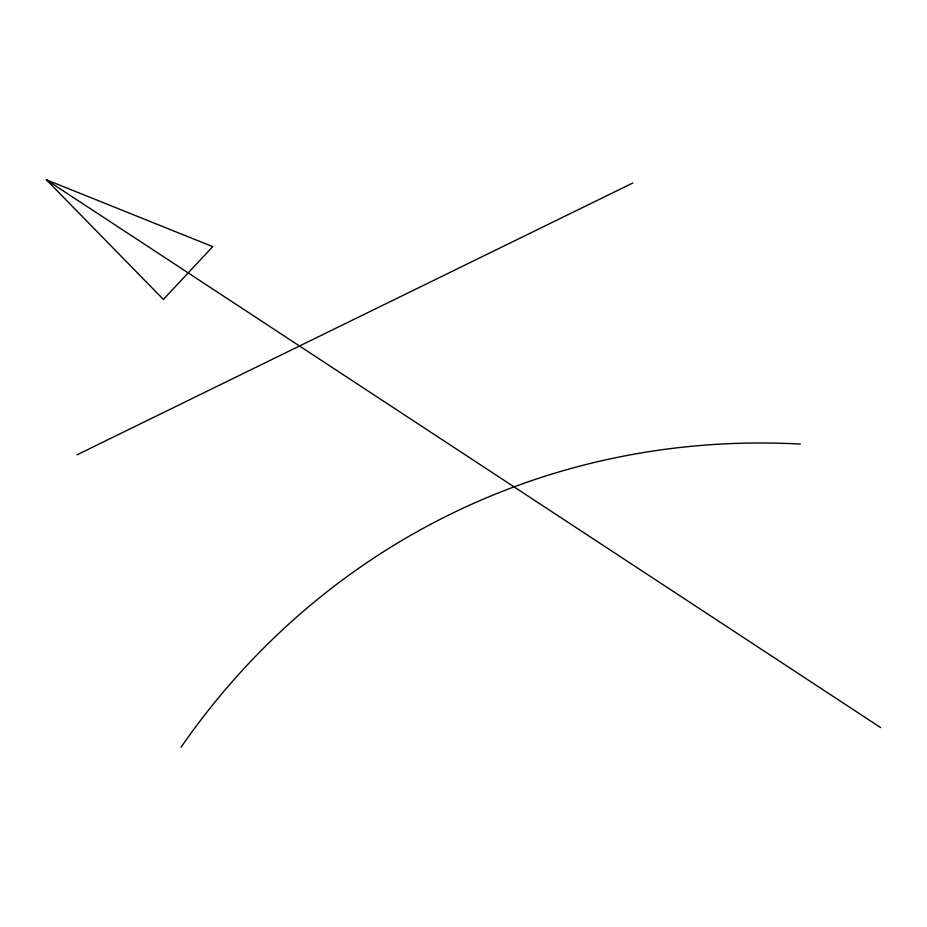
<?xml version="1.0" encoding="UTF-8"?>
<svg xmlns="http://www.w3.org/2000/svg" width="927" height="927" viewBox="0 0 927 927"><rect width="100%" height="100%" fill="white"/><g stroke="black" fill="none" stroke-linecap="round" stroke-linejoin="round"><path stroke-width="1.39" d="M77.011 454.833L632.828 182.99M46.35 179.768L212.746 246.64L163.384 299.433L46.35 179.768L880.65 727.591M181.032 747.232A842.214 763.118 63.8 0 1 800.36 444.079"/></g></svg>
